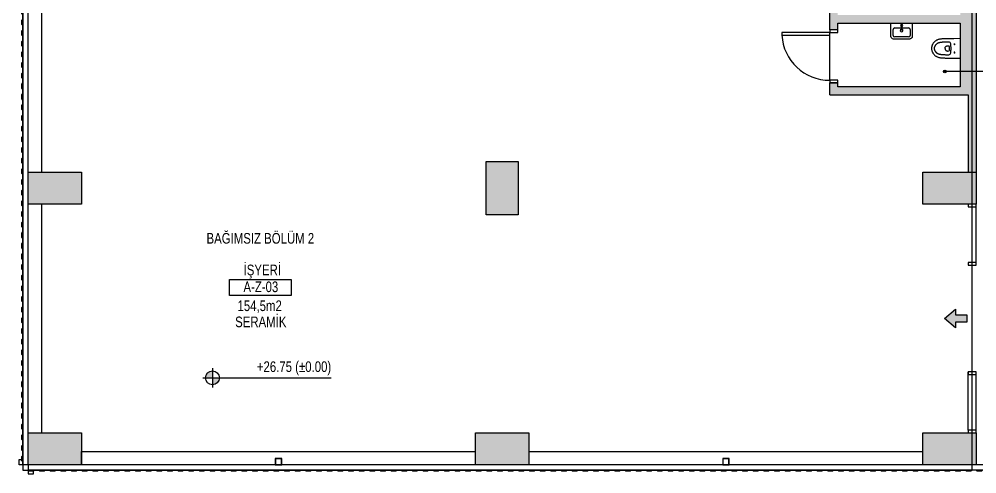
# Model space of a CAD drawing. Header units: centimetres. Extents: x 26200 to 113000, y -600 to 9300.
# Drawn here: x 50822 to 52621, y 1502 to 2356 of the extents above; entities that cross this region are included whole.
import ezdxf
from ezdxf.enums import TextEntityAlignment as Align

# ---------------------------------------------------------------- set-up
doc = ezdxf.new("R2010")
doc.units = ezdxf.units.CM
for name, color, linetype in [('A-ANNO-DIMS', 8, 'Continuous'), ('A-ANNO-IDEN', 8, 'Continuous'), ('A-ANNO-TEXT', 8, 'Continuous'), ('A-AREA', 8, 'Continuous'), ('A-DOOR', 8, 'Continuous'), ('A-ELEV-01', 8, 'Continuous'), ('A-ELEV-03', 8, 'Continuous'), ('A-FLOR-FIXT', 8, 'Continuous'), ('A-GLAZ-FRME', 8, 'Continuous'), ('A-GLAZ-FULL', 8, 'Continuous'), ('A-GLAZ-SILL', 8, 'Continuous'), ('A-WALL', 8, 'Continuous'), ('A-WALL-HTCH', 8, 'Continuous'), ('A-WALL-SNWPNL', 8, 'Continuous'), ('A-WALL-STEL', 8, 'Continuous'), ('S-CONC', 5, 'Continuous'), ('S-HTCH', 8, 'Continuous'), ('S-STEL', 3, 'Continuous')]:
    doc.layers.add(name, color=color, linetype=linetype)
doc.styles.add('Fields_100', font='act_simplex.shx', dxfattribs={"width": 0.8, "height": 20})

# ---------------------------------------------------------------- blocks, each defined once
blk = doc.blocks.new('Mahal kutusu_100')
at = {"color": 0}
blk.add_lwpolyline([(-58, 30), (58, 30), (58, 0), (-58, 0)], close=True, dxfattribs=at)
at = {"color": 0, "style": 'Fields_100', "width": 0.8}
for tag, p in [('MAHAL', (3.6, 37.9)), ('KOD', (0.9, 6.2)), ('ALAN', (-1.3, -29.4)), ('KAPLAMA', (0.8, -59.7))]:
    blk.add_attdef(tag, text='', height=20, dxfattribs=at).set_placement(p, align=Align.CENTER)
blk = doc.blocks.new('KLOZET')
at = {"linetype": 'Continuous'}
for p, q in [((-17.6, 35.7), (-17.5, 36.9)), ((-17.5, 36.9), (-17.3, 38.1)), ((-17.3, 38.1), (-17.1, 39.2)), ((-17.1, 39.2), (-16.8, 40.3)), ((-16.8, 40.3), (-16.5, 41.3)), ((-16.5, 41.3), (-16.1, 42.4)), ((-16.1, 42.4), (-15.7, 43.3)), ((-15.7, 43.3), (-15.3, 44.3)), ((-15.3, 44.3), (-14.8, 45.2)), ((-14.8, 45.2), (-14.3, 46)), ((-14.3, 46), (-13.7, 46.8)), ((-13.7, 46.8), (-13.1, 47.6)), ((-13.1, 47.6), (-12.4, 48.3)), ((-12.4, 48.3), (-11.7, 49)), ((-11.7, 36.7), (-11.8, 36.2)), ((-11.8, 36.2), (-11.8, 35.7)), ((-11.7, 49), (-11, 49.6)), ((-11.6, 37.3), (-11.7, 36.7)), ((-11.5, 37.7), (-11.6, 37.3)), ((-11.4, 38.2), (-11.5, 37.7)), ((-11.3, 38.6), (-11.4, 38.2)), ((-11.2, 39), (-11.3, 38.6)), ((-11.1, 39.4), (-11.2, 39)), ((-11, 39.8), (-11.1, 39.4)), ((-11, 49.6), (-10.3, 50.2)), ((-10.9, 40.2), (-11, 39.8)), ((-10.8, 40.5), (-10.9, 40.2)), ((-10.6, 40.8), (-10.8, 40.5)), ((-10.5, 41.1), (-10.6, 40.8)), ((-10.4, 41.4), (-10.5, 41.1)), ((-10.2, 41.7), (-10.4, 41.4)), ((-10.3, 50.2), (-9.6, 50.7)), ((-10.1, 42), (-10.2, 41.7)), ((-9.9, 42.2), (-10.1, 42)), ((-9.8, 42.5), (-9.9, 42.2)), ((-9.6, 42.7), (-9.8, 42.5)), ((-9.6, 50.7), (-8.8, 51.2)), ((-9.4, 43), (-9.6, 42.7)), ((-9.3, 43.2), (-9.4, 43)), ((-9.1, 43.5), (-9.3, 43.2)), ((-8.9, 43.7), (-9.1, 43.5)), ((-8.7, 44), (-8.9, 43.7)), ((-8.8, 51.2), (-8, 51.7)), ((-8.5, 44.2), (-8.7, 44)), ((-8.2, 44.4), (-8.5, 44.2)), ((-8, 44.7), (-8.2, 44.4)), ((-8, 51.7), (-7.2, 52.1)), ((-7.8, 44.9), (-8, 44.7)), ((-7.5, 45.1), (-7.8, 44.9)), ((-7.3, 45.3), (-7.5, 45.1)), ((-7, 45.5), (-7.3, 45.3)), ((-7.2, 52.1), (-6.4, 52.5)), ((-6.7, 45.8), (-7, 45.5)), ((-6.4, 46), (-6.7, 45.8)), ((-6.4, 52.5), (-5.6, 52.8)), ((-6.1, 46.2), (-6.4, 46)), ((-5.8, 46.4), (-6.1, 46.2)), ((-5.5, 46.5), (-5.8, 46.4)), ((-5.6, 52.8), (-4.8, 53.1)), ((-5.2, 46.7), (-5.5, 46.5)), ((-4.9, 46.9), (-5.2, 46.7)), ((-4.6, 47.1), (-4.9, 46.9)), ((-4.8, 53.1), (-4, 53.3)), ((-4.2, 47.2), (-4.6, 47.1)), ((-3.9, 47.3), (-4.2, 47.2)), ((-4, 53.3), (-3.2, 53.5)), ((-3.6, 47.5), (-3.9, 47.3)), ((-3.3, 47.6), (-3.6, 47.5)), ((-3, 47.7), (-3.3, 47.6)), ((-3.2, 53.5), (-2.3, 53.7)), ((-2.7, 47.8), (-3, 47.7)), ((-2.4, 47.9), (-2.7, 47.8)), ((-2.1, 48), (-2.4, 47.9)), ((-2.3, 53.7), (-1.5, 53.8)), ((-1.8, 48), (-2.1, 48)), ((-1.5, 48.1), (-1.8, 48)), ((-1.5, 53.8), (-0.7, 53.9)), ((-1.2, 48.1), (-1.5, 48.1)), ((-1, 48.2), (-1.2, 48.1)), ((-0.7, 48.2), (-1, 48.2)), ((-0.7, 53.9), (0, 53.9)), ((-0.5, 48.2), (-0.7, 48.2)), ((-0.2, 48.2), (-0.5, 48.2)), ((0, 48.2), (-0.2, 48.2)), ((0, 53.9), (0.7, 53.9)), ((0.5, 48.2), (0, 48.2)), ((1, 48.2), (0.5, 48.2)), ((0.7, 53.9), (1.5, 53.8)), ((1.5, 48.1), (1, 48.2)), ((1.5, 53.8), (2.3, 53.7)), ((2.1, 48), (1.5, 48.1)), ((2.6, 47.8), (2.1, 48)), ((2.3, 53.7), (3.2, 53.5)), ((3.2, 47.6), (2.6, 47.8)), ((3.2, 53.5), (4, 53.3)), ((3.7, 47.4), (3.2, 47.6)), ((4.3, 47.2), (3.7, 47.4)), ((4, 53.3), (4.8, 53.1)), ((4.9, 46.9), (4.3, 47.2)), ((4.8, 53.1), (5.6, 52.8)), ((5.4, 46.6), (4.9, 46.9)), ((6, 46.3), (5.4, 46.6)), ((5.6, 52.8), (6.4, 52.5)), ((6.5, 45.9), (6, 46.3)), ((6.4, 52.5), (7.2, 52.1)), ((7, 45.5), (6.5, 45.9)), ((7.5, 45.1), (7, 45.5)), ((7.2, 52.1), (8, 51.7)), ((8, 44.7), (7.5, 45.1)), ((8, 51.7), (8.8, 51.2)), ((8.4, 44.2), (8, 44.7)), ((8.9, 43.7), (8.4, 44.2)), ((8.8, 51.2), (9.6, 50.7)), ((9.3, 43.2), (8.9, 43.7)), ((9.6, 42.7), (9.3, 43.2)), ((9.6, 50.7), (10.3, 50.2)), ((10, 42.1), (9.6, 42.7)), ((10.3, 41.6), (10, 42.1)), ((10.3, 50.2), (11, 49.6)), ((10.6, 40.9), (10.3, 41.6)), ((10.8, 40.3), (10.6, 40.9)), ((11.1, 39.6), (10.8, 40.3)), ((11, 49.6), (11.7, 49)), ((11.3, 38.9), (11.1, 39.6)), ((11.4, 38.2), (11.3, 38.9)), ((11.6, 37.4), (11.4, 38.2)), ((11.7, 36.6), (11.6, 37.4)), ((11.7, 49), (12.4, 48.3)), ((11.8, 35.7), (11.7, 36.6)), ((12.4, 48.3), (13.1, 47.6)), ((13.1, 47.6), (13.7, 46.8)), ((13.7, 46.8), (14.3, 46)), ((14.3, 46), (14.8, 45.2)), ((14.8, 45.2), (15.3, 44.3)), ((15.3, 44.3), (15.7, 43.3)), ((15.7, 43.3), (16.1, 42.4)), ((16.1, 42.4), (16.5, 41.3)), ((16.5, 41.3), (16.8, 40.3)), ((16.8, 40.3), (17.1, 39.2)), ((17.1, 39.2), (17.3, 38.1)), ((17.3, 38.1), (17.5, 36.9)), ((17.5, 36.9), (17.6, 35.7)), ((-18.2, 23.7), (-18.1, 25.2)), ((-18.2, 22.2), (-18.2, 23.7)), ((-18.2, 20.6), (-18.2, 22.2)), ((-18.2, 17.4), (-18.2, 20.6)), ((-18.1, 28), (-18, 29.4)), ((-18.1, 26.6), (-18.1, 28)), ((-18.1, 25.2), (-18.1, 26.6)), ((-18, 30.7), (-17.9, 32)), ((-18, 29.4), (-18, 30.7)), ((-17.9, 32), (-17.8, 33.3)), ((-17.8, 33.3), (-17.7, 34.5)), ((-17.7, 34.5), (-17.6, 35.7)), ((-12.3, 27.9), (-12.4, 27)), ((-12.4, 27), (-12.4, 26.1)), ((-12.4, 26.1), (-12.4, 25.2)), ((-12.4, 25.2), (-12.4, 24.2)), ((-12.4, 24.2), (-12.4, 23.2)), ((-12.4, 23.2), (-12.4, 22.2)), ((-12.2, 31.1), (-12.3, 30.4)), ((-12.3, 30.4), (-12.3, 29.6)), ((-12.3, 29.6), (-12.3, 28.8)), ((-12.3, 28.8), (-12.3, 27.9)), ((-12.1, 32.6), (-12.2, 31.9)), ((-12.2, 31.9), (-12.2, 31.1)), ((-12, 33.9), (-12.1, 33.2)), ((-12.1, 33.2), (-12.1, 32.6)), ((-11.9, 35.1), (-12, 34.5)), ((-12, 34.5), (-12, 33.9)), ((-11.8, 35.7), (-11.9, 35.1)), ((-9.2, 18.4), (-8.2, 18.3)), ((-8.2, 18.3), (-7.1, 18.2)), ((-7.1, 18.2), (-6.1, 18.1)), ((-6.1, 18.1), (-5.1, 18)), ((-5.1, 18), (-4.1, 18)), ((-4.8, 24.3), (-4.9, 23.9)), ((-4.9, 23.9), (-4.9, 23.5)), ((-4.9, 23.5), (-4.8, 20.8)), ((-4.7, 25), (-4.8, 24.6)), ((-4.8, 24.6), (-4.8, 24.3)), ((-4.6, 25.3), (-4.7, 25)), ((-4.4, 25.6), (-4.6, 25.3)), ((-4.3, 25.9), (-4.4, 25.6)), ((-4.1, 26.2), (-4.3, 25.9)), ((-3.9, 26.5), (-4.1, 26.2)), ((-4.1, 18), (-3.1, 17.9)), ((-3.8, 26.8), (-3.9, 26.5)), ((-3.5, 27), (-3.8, 26.8)), ((-3.8, 20.8), (-2.1, 20.8)), ((-3.3, 27.2), (-3.5, 27)), ((-3.1, 27.4), (-3.3, 27.2)), ((-2.8, 27.6), (-3.1, 27.4)), ((-2.5, 27.8), (-2.8, 27.6)), ((-2.2, 28), (-2.5, 27.8)), ((-1.9, 28.1), (-2.2, 28)), ((-2.1, 20.8), (-0.4, 20.8)), ((-1.6, 28.2), (-1.9, 28.1)), ((-1.3, 28.3), (-1.6, 28.2)), ((-1, 28.4), (-1.3, 28.3)), ((-0.7, 28.5), (-1, 28.4)), ((-0.3, 28.5), (-0.7, 28.5)), ((-0.4, 20.8), (1.7, 20.8)), ((0, 28.5), (-0.3, 28.5)), ((0, 28.5), (0.3, 28.5)), ((0.3, 28.5), (0.7, 28.5)), ((0.7, 28.5), (1, 28.4)), ((1, 28.4), (1.3, 28.3)), ((1.3, 28.3), (1.6, 28.2)), ((1.6, 28.2), (1.9, 28.1)), ((1.7, 20.8), (3.4, 20.8)), ((1.9, 28.1), (2.2, 28)), ((2.2, 28), (2.5, 27.8)), ((2.5, 27.8), (2.8, 27.6)), ((2.8, 27.6), (3.1, 27.4)), ((3.1, 27.4), (3.3, 27.2)), ((3.1, 17.9), (4.1, 18)), ((3.3, 27.2), (3.5, 27)), ((3.4, 20.8), (3.8, 20.8)), ((3.5, 27), (3.8, 26.7)), ((3.8, 26.7), (4, 26.5)), ((4, 26.5), (4.1, 26.2)), ((4.1, 26.2), (4.3, 25.9)), ((4.1, 18), (5.1, 18)), ((4.3, 25.9), (4.5, 25.6)), ((4.5, 25.6), (4.6, 25.3)), ((4.6, 25.3), (4.7, 25)), ((4.7, 25), (4.8, 24.6)), ((4.8, 24.6), (4.8, 24.3)), ((4.8, 24.3), (4.9, 23.9)), ((4.9, 23.5), (4.8, 20.8)), ((4.9, 23.9), (4.9, 23.5)), ((5.1, 18), (6.1, 18.1)), ((6.1, 18.1), (7.1, 18.2)), ((7.1, 18.2), (8.2, 18.3)), ((8.2, 18.3), (9.2, 18.4)), ((11.9, 34.9), (11.8, 35.7)), ((12, 34), (11.9, 34.9)), ((12.1, 33.1), (12, 34)), ((12.2, 32.1), (12.1, 33.1)), ((12.2, 31.2), (12.2, 32.1)), ((12.3, 30.2), (12.2, 31.2)), ((12.3, 29.2), (12.3, 30.2)), ((12.3, 28.1), (12.3, 29.2)), ((12.4, 27), (12.3, 28.1)), ((12.4, 25.9), (12.4, 27)), ((12.4, 24.7), (12.4, 25.9)), ((12.4, 23.4), (12.4, 24.7)), ((12.4, 22.2), (12.4, 23.4)), ((17.6, 35.7), (17.7, 34.5)), ((17.7, 34.5), (17.8, 33.3)), ((17.8, 33.3), (17.9, 32)), ((17.9, 32), (18, 30.7)), ((18, 30.7), (18, 29.4)), ((18, 29.4), (18.1, 28)), ((18.1, 28), (18.1, 26.6)), ((18.1, 26.6), (18.1, 25.2)), ((18.1, 25.2), (18.2, 23.7)), ((18.2, 23.7), (18.2, 22.2)), ((18.2, 22.2), (18.2, 20.6)), ((18.2, 20.6), (18.2, 17.4)), ((-18.3, 0), (-18.2, 12.1)), ((-18.3, 0), (18.3, 0)), ((-18.2, 12.1), (-18.2, 17.4)), ((-3.1, 17.9), (-2, 17.9)), ((-2, 17.9), (-1, 17.9)), ((-1, 17.9), (0, 17.9)), ((0, 17.9), (1, 17.9)), ((1, 17.9), (2, 17.9)), ((2, 17.9), (3.1, 17.9)), ((18.2, 17.4), (18.2, 13.9)), ((18.2, 13.9), (18.3, 0))]:
    blk.add_line(p, q, dxfattribs=at)
at = {"lineweight": 0}
for p, q in [((-3.8, 20.8), (-4.8, 20.8)), ((3.8, 20.8), (4.8, 20.8))]:
    blk.add_line(p, q, dxfattribs=at)
at = {"ltscale": 3}
for p, q in [((-6.5, 10.9), (-9, 10.9)), ((-7.7, 12.2), (-7.7, 9.6)), ((9, 10.9), (6.5, 10.9)), ((7.7, 12.2), (7.7, 9.6))]:
    blk.add_line(p, q, dxfattribs=at)
at = {"linetype": 'Continuous'}
for centre in [(-7.7, 10.9), (7.7, 10.9)]:
    blk.add_circle(centre, 0.75, dxfattribs=at)
for centre, start, end in [((-8.7, 22.1), 179.5021, 262.9898), ((8.7, 22.1), 277.0095, 0.5028)]:
    blk.add_arc(centre, 3.72, start, end, dxfattribs=at)
blk = doc.blocks.new('KAPI_100')
at = {"layer": 'A-DOOR'}
blk.add_line((5, 15), (95, 15), dxfattribs=at)
blk.add_lwpolyline([(95, 15), (95, 105), (90, 105), (90, 15)], dxfattribs=at)
for points in [[(0, 0), (5, 0), (5, 15), (0, 15)], [(95, 0), (100, 0), (100, 15), (95, 15)]]:
    blk.add_lwpolyline(points, close=True, dxfattribs=at)
blk.add_arc((95, 15), 90, 93.1847, 180, dxfattribs=at)
blk = doc.blocks.new('*U17')
at = {"layer": 'A-WALL-SNWPNL'}
blk.add_lwpolyline([(50, 1), (42, 1), (40, -1), (32, -1), (30, 1), (22, 1), (20, -1), (12, -1), (10, 1), (2, 1), (0, -1), (-8, -1), (-10, 1), (-18, 1), (-20, -1), (-28, -1), (-30, 1), (-38, 1), (-40, -1), (-48, -1), (-50, 1)], dxfattribs=at)
blk = doc.blocks.new('*U18')
at = {"layer": 'A-WALL-STEL', "color": 0, "linetype": 'ByBlock', "lineweight": -2, "transparency": 16777216}
for p in [(0, 0), (100, 0), (200, 0), (300, 0), (400, 0), (500, 0), (600, 0), (700, 0), (800, 0), (900, 0), (1000, 0)]:
    blk.add_blockref('*U17', p, dxfattribs=at)
blk = doc.blocks.new('*U19')
at = {"layer": 'A-WALL-SNWPNL'}
blk.add_lwpolyline([(50, 1), (42, 1), (40, -1), (32, -1), (30, 1), (22, 1), (20, -1), (12, -1), (10, 1), (2, 1), (0, -1), (-8, -1), (-10, 1), (-18, 1), (-20, -1), (-28, -1), (-30, 1), (-38, 1), (-40, -1), (-48, -1), (-50, 1)], dxfattribs=at)
blk = doc.blocks.new('*U20')
at = {"layer": 'A-WALL-STEL', "color": 0, "linetype": 'ByBlock', "lineweight": -2, "transparency": 16777216}
for p in [(0, 0), (100, 0), (200, 0), (300, 0), (400, 0), (500, 0), (600, 0), (700, 0), (800, 0), (900, 0), (1000, 0), (1100, 0), (1200, 0), (1300, 0), (1400, 0), (1500, 0), (1600, 0), (1700, 0)]:
    blk.add_blockref('*U19', p, dxfattribs=at)

msp = doc.modelspace()

# ---------------------------------------------------------------- hatches: boundary and pattern name
at = {"layer": 'A-ANNO-DIMS'}
h = msp.add_hatch(color=256, dxfattribs=at)
h.paths.add_polyline_path([(51185.4, 1695, 0.414214), (51172.4, 1682), (51185.4, 1682)])
h.paths.add_polyline_path([(51198.4, 1682), (51185.4, 1682), (51185.4, 1669, 0.414214)])
at = {"layer": 'A-ANNO-IDEN'}
h = msp.add_hatch(color=256, dxfattribs=at)
h.dxf.hatch_style = 1
edge = h.paths.add_edge_path()
edge.add_arc((52560.6, 2257.8), 2.5, 180, 540)
at = {"layer": 'A-ANNO-TEXT'}
h = msp.add_hatch(color=256, dxfattribs=at)
h.dxf.hatch_style = 1
h.paths.add_polyline_path([(52559.7, 1793.6), (52580.8, 1811.3), (52580.8, 1800.3), (52602, 1800.3), (52602, 1786.9), (52580.8, 1786.9), (52580.8, 1775.9)])
at = {"layer": 'A-WALL-HTCH'}
h = msp.add_hatch(dxfattribs=at)
h.set_pattern_fill('DASH', color=256)
h.set_pattern_definition([(0, (47244.2896, 54356.0323), (3.175, 3.175), [3.175, -3.175])])
h.paths.add_polyline_path([(52619.5, 2483.6), (52589.5, 2483.6), (52589.5, 2363.6), (52359.5, 2363.6), (52359.5, 2371.1), (52344.5, 2371.1), (52344.5, 2336.1), (52359.5, 2336.1), (52359.5, 2348.6), (52589.5, 2348.6), (52589.5, 2228.6), (52359.5, 2228.6), (52359.5, 2236.1), (52344.5, 2236.1), (52344.5, 2213.6), (52604.5, 2213.6), (52604.5, 2063.6), (52619.5, 2063.6), (52619.5, 2218.6)])
at = {"layer": 'S-HTCH'}
h = msp.add_hatch(dxfattribs=at)
h.set_pattern_fill('ANSI33', color=256)
h.set_pattern_definition([(45, (47244.2896, 5721.5606), (-4.490128, 4.490128), []), (45, (47248.78, 5721.5606), (-4.490128, 4.490128), [3.175, -1.5875])])
h.paths.add_polyline_path([(51759.5, 2938.6), (51699.5, 2938.6), (51699.5, 3038.6), (51759.5, 3038.6)])
h.paths.add_polyline_path([(50839.5, 2958.6), (50839.5, 3018.6), (50939.5, 3018.6), (50939.5, 2958.6)])
h.paths.add_polyline_path([(52519.5, 2958.6), (52519.5, 3018.6), (52619.5, 3018.6), (52619.5, 2958.6)])
h.paths.add_polyline_path([(51759.5, 1988.6), (51699.5, 1988.6), (51699.5, 2088.6), (51759.5, 2088.6)])
h.paths.add_polyline_path([(51759.5, 2463.6), (51699.5, 2463.6), (51699.5, 2563.6), (51759.5, 2563.6)])
h.paths.add_polyline_path([(51759.5, 3888.6), (51699.5, 3888.6), (51699.5, 3988.6), (51759.5, 3988.6)])
h.paths.add_polyline_path([(51759.5, 4363.6), (51699.5, 4363.6), (51699.5, 4463.6), (51759.5, 4463.6)])
h.paths.add_polyline_path([(51759.5, 4838.6), (51699.5, 4838.6), (51699.5, 4938.6), (51759.5, 4938.6)])
h.paths.add_polyline_path([(51759.5, 5788.6), (51699.5, 5788.6), (51699.5, 5888.6), (51759.5, 5888.6)])
h.paths.add_polyline_path([(51759.5, 6263.6), (51699.5, 6263.6), (51699.5, 6363.6), (51759.5, 6363.6)])
h.paths.add_polyline_path([(51759.5, 6738.6), (51699.5, 6738.6), (51699.5, 6838.6), (51759.5, 6838.6)])
h.paths.add_polyline_path([(50839.5, 1518.6), (50839.5, 1578.6), (50939.5, 1578.6), (50939.5, 1518.6)])
h.paths.add_polyline_path([(51679.5, 1518.6), (51679.5, 1578.6), (51779.5, 1578.6), (51779.5, 1518.6)])
h.paths.add_polyline_path([(52519.5, 1518.6), (52519.5, 1578.6), (52619.5, 1578.6), (52619.5, 1518.6)])
h.paths.add_polyline_path([(50839.5, 2008.6), (50839.5, 2068.6), (50939.5, 2068.6), (50939.5, 2008.6)])
h.paths.add_polyline_path([(52519.5, 2008.6), (52519.5, 2068.6), (52619.5, 2068.6), (52619.5, 2008.6)])
h.paths.add_polyline_path([(50839.5, 2483.6), (50839.5, 2543.6), (50939.5, 2543.6), (50939.5, 2483.6)])
h.paths.add_polyline_path([(52519.5, 2483.6), (52519.5, 2543.6), (52619.5, 2543.6), (52619.5, 2483.6)])
h.paths.add_polyline_path([(50839.5, 3433.6), (50839.5, 3493.6), (50939.5, 3493.6), (50939.5, 3433.6)])
h.paths.add_polyline_path([(51679.5, 3433.6), (51679.5, 3493.6), (51779.5, 3493.6), (51779.5, 3433.6)])
h.paths.add_polyline_path([(52519.5, 3433.6), (52519.5, 3493.6), (52619.5, 3493.6), (52619.5, 3433.6)])
h.paths.add_polyline_path([(50839.5, 3908.6), (50839.5, 3968.6), (50939.5, 3968.6), (50939.5, 3908.6)])
h.paths.add_polyline_path([(52519.5, 3908.6), (52519.5, 3968.6), (52619.5, 3968.6), (52619.5, 3908.6)])
h.paths.add_polyline_path([(50839.5, 4383.6), (50839.5, 4443.6), (50939.5, 4443.6), (50939.5, 4383.6)])
h.paths.add_polyline_path([(52519.5, 4383.6), (52519.5, 4443.6), (52619.5, 4443.6), (52619.5, 4383.6)])
h.paths.add_polyline_path([(50839.5, 4858.6), (50839.5, 4918.6), (50939.5, 4918.6), (50939.5, 4858.6)])
h.paths.add_polyline_path([(52519.5, 4858.6), (52519.5, 4918.6), (52619.5, 4918.6), (52619.5, 4858.6)])
h.paths.add_polyline_path([(50839.5, 5333.6), (50839.5, 5393.6), (50939.5, 5393.6), (50939.5, 5333.6)])
h.paths.add_polyline_path([(51679.5, 5333.6), (51679.5, 5393.6), (51779.5, 5393.6), (51779.5, 5333.6)])
h.paths.add_polyline_path([(52519.5, 5333.6), (52519.5, 5393.6), (52619.5, 5393.6), (52619.5, 5333.6)])
h.paths.add_polyline_path([(50839.5, 5808.6), (50839.5, 5868.6), (50939.5, 5868.6), (50939.5, 5808.6)])
h.paths.add_polyline_path([(52519.5, 5808.6), (52519.5, 5868.6), (52619.5, 5868.6), (52619.5, 5808.6)])
h.paths.add_polyline_path([(50839.5, 6283.6), (50839.5, 6343.6), (50939.5, 6343.6), (50939.5, 6283.6)])
h.paths.add_polyline_path([(52519.5, 6283.6), (52519.5, 6343.6), (52619.5, 6343.6), (52619.5, 6283.6)])
h.paths.add_polyline_path([(50839.5, 6758.6), (50839.5, 6818.6), (50939.5, 6818.6), (50939.5, 6758.6)])
h.paths.add_polyline_path([(52519.5, 6758.6), (52519.5, 6818.6), (52619.5, 6818.6), (52619.5, 6758.6)])
h.paths.add_polyline_path([(50839.5, 7248.6), (50839.5, 7308.6), (50939.5, 7308.6), (50939.5, 7248.6)])
h.paths.add_polyline_path([(51679.5, 7248.6), (51679.5, 7308.6), (51779.5, 7308.6), (51779.5, 7248.6)])
h.paths.add_polyline_path([(52519.5, 7248.6), (52519.5, 7308.6), (52619.5, 7308.6), (52619.5, 7248.6)])

# ---------------------------------------------------------------- linework, layer by layer
at = {"layer": 'A-ANNO-DIMS'}
for p, q in [((51185.4, 1700), (51185.4, 1664)), ((51167.4, 1682), (51408.4, 1682))]:
    msp.add_line(p, q, dxfattribs=at)
msp.add_circle((51185.4, 1682), 13, dxfattribs=at)
at = {"layer": 'A-ANNO-IDEN'}
msp.add_lwpolyline([(52711.9, 2257.8), (52563.1, 2257.8)], dxfattribs=at)
msp.add_circle((52560.6, 2257.8), 2.5, dxfattribs=at)
at = {"layer": 'A-ANNO-TEXT'}
msp.add_lwpolyline([(52559.7, 1793.6), (52580.8, 1811.3), (52580.8, 1800.3), (52602, 1800.3), (52602, 1786.9), (52580.8, 1786.9), (52580.8, 1775.9)], close=True, dxfattribs=at)
at = {"layer": 'A-AREA'}
for points in [[(52612, 1508.6), (52612, 3418.6), (70734.5, 3418.6), (70734.5, 2981.1), (63779.5, 2981.1), (63779.2, 1508.6), (63517, 1508.6), (63517, 2981.1), (58079.5, 2981.1), (58079.5, 1508.6), (56279.5, 1508.6), (56279.5, 2981.1), (52979.5, 2981.1), (52979.5, 1508.6)], [(50829.5, 1508.6), (52612, 1508.6), (52612, 2491.1), (50829.5, 2491.1)]]:
    msp.add_lwpolyline(points, close=True, dxfattribs=at)
at = {"layer": 'A-ELEV-01'}
for p, q in [((50864.5, 2483.6), (50864.5, 2068.6)), ((50864.5, 2008.6), (50864.5, 1578.6)), ((50939.5, 1518.6), (50939.5, 1543.6)), ((50939.5, 1543.6), (51679.5, 1543.6)), ((51779.5, 1543.6), (52519.5, 1543.6))]:
    msp.add_line(p, q, dxfattribs=at)
at = {"layer": 'A-ELEV-03'}
for p, q in [((50829.5, 1518.6), (50829.5, 2676.1)), ((53276, 1508.6), (50839.5, 1508.6))]:
    msp.add_line(p, q, dxfattribs=at)
at = {"layer": 'A-FLOR-FIXT'}
for p, q in [((52466.5, 2339.6), (52479, 2339.6)), ((52480, 2339.6), (52492.5, 2339.6)), ((52463.5, 2325.6), (52463.5, 2336.6)), ((52492.5, 2322.6), (52466.5, 2322.6)), ((52495.5, 2336.6), (52495.5, 2325.6))]:
    msp.add_line(p, q, dxfattribs=at)
for points in [[(52499.5, 2348.6), (52499.5, 2323.6, -0.414214), (52494.5, 2318.6), (52464.5, 2318.6, -0.414214), (52459.5, 2323.6), (52459.5, 2348.6)], [(52480, 2343.8), (52480, 2335.8, -1), (52479, 2335.8), (52479, 2343.8, -1)]]:
    msp.add_lwpolyline(points, format="xyb", close=True, dxfattribs=at)
for centre, radius, start, end in [((52466.5, 2336.6), 3, 90, 180), ((52479.5, 2343.8), 2, 284.4775, 255.5225), ((52492.5, 2336.6), 3, 0, 90), ((52466.5, 2325.6), 3, 180, 270), ((52479.5, 2334.6), 2.5, 100.0676, 76.9859), ((52492.5, 2325.6), 3, 270, 0)]:
    msp.add_arc(centre, radius, start, end, dxfattribs=at)
at = {"layer": 'A-GLAZ-FRME'}
for points in [[(52619.5, 2003.6), (52619.5, 2008.6), (52604.5, 2008.6), (52604.5, 2003.6)], [(52619.5, 1893.6), (52619.5, 1898.6), (52604.5, 1898.6), (52604.5, 1893.6)], [(52619.5, 1688.6), (52619.5, 1693.6), (52604.5, 1693.6), (52604.5, 1688.6)], [(52619.5, 1578.6), (52619.5, 1583.6), (52604.5, 1583.6), (52604.5, 1578.6)]]:
    msp.add_lwpolyline(points, close=True, dxfattribs=at)
at = {"layer": 'A-GLAZ-FULL'}
for p, q in [((52619.5, 1893.6), (52619.5, 2003.6)), ((52619.5, 1583.6), (52619.5, 1693.6))]:
    msp.add_line(p, q, dxfattribs=at)
at = {"layer": 'A-GLAZ-SILL'}
msp.add_lwpolyline([(52604.5, 1583.6), (52604.5, 1693.6)], dxfattribs=at)
at = {"layer": 'A-WALL'}
for p, q in [((52619.5, 2483.6), (52619.5, 2213.6)), ((52344.5, 2336.1), (52344.5, 2371.1)), ((52359.5, 2336.1), (52359.5, 2348.6)), ((52359.5, 2336.1), (52344.5, 2336.1)), ((52344.5, 2213.6), (52344.5, 2236.1)), ((52359.5, 2236.1), (52344.5, 2236.1)), ((52359.5, 2228.6), (52359.5, 2236.1))]:
    msp.add_line(p, q, dxfattribs=at)
for points in [[(52359.5, 2348.6), (52589.5, 2348.6), (52589.5, 2228.6), (52359.5, 2228.6)], [(52344.5, 2213.6), (52604.5, 2213.6), (52604.5, 2068.6)], [(52619.5, 2213.6), (52619.5, 2068.6)]]:
    msp.add_lwpolyline(points, dxfattribs=at)
at = {"layer": 'A-WALL-SNWPNL'}
for p, q in [((50839.5, 2068.6), (50839.5, 2483.6)), ((50839.5, 1518.6), (50839.5, 2008.6)), ((53276, 1518.6), (50839.5, 1518.6))]:
    msp.add_line(p, q, dxfattribs=at)
for points in [[(50829.5, 1518.6), (50829.5, 1524.1), (50827.5, 1526.1), (50827.5, 1534.1), (50829.5, 1536.1), (50829.5, 1544.1), (50827.5, 1546.1), (50827.5, 1554.1), (50829.5, 1556.1), (50829.5, 1564.1), (50827.5, 1566.1), (50827.5, 1574.1), (50829.5, 1576.1)], [(50839.5, 1518.6), (50822.5, 1518.6), (50822.5, 1528.6), (50827, 1528.6)], [(50839.5, 1518.6), (50829.5, 1518.6)], [(50839.5, 1518.6), (50839.5, 1501.6), (50849.5, 1501.6), (50849.5, 1506.1)]]:
    msp.add_lwpolyline(points, dxfattribs=at)
at = {"layer": 'S-CONC'}
for points in [[(51759.5, 1988.6), (51699.5, 1988.6), (51699.5, 2088.6), (51759.5, 2088.6)], [(50839.5, 2008.6), (50839.5, 2068.6), (50939.5, 2068.6), (50939.5, 2008.6)], [(52519.5, 2008.6), (52519.5, 2068.6), (52619.5, 2068.6), (52619.5, 2008.6)], [(50839.5, 1518.6), (50839.5, 1578.6), (50939.5, 1578.6), (50939.5, 1518.6)], [(51679.5, 1518.6), (51679.5, 1578.6), (51779.5, 1578.6), (51779.5, 1518.6)], [(52519.5, 1518.6), (52519.5, 1578.6), (52619.5, 1578.6), (52619.5, 1518.6)]]:
    msp.add_lwpolyline(points, close=True, dxfattribs=at)
at = {"layer": 'S-STEL', "elevation": 0}
for points in [[(51303.5, 1518.6), (51315.5, 1518.6), (51315.5, 1530.6), (51303.5, 1530.6)], [(51304, 1519.1), (51315, 1519.1), (51315, 1530.1), (51304, 1530.1)], [(52143.5, 1518.6), (52155.5, 1518.6), (52155.5, 1530.6), (52143.5, 1530.6)], [(52144, 1519.1), (52155, 1519.1), (52155, 1530.1), (52144, 1530.1)]]:
    msp.add_lwpolyline(points, close=True, dxfattribs=at)

# ---------------------------------------------------------------- block references
at = {"layer": 'A-ANNO-IDEN'}
msp.add_blockref('Mahal kutusu_100', (51275.4, 1836.9), dxfattribs=at).add_auto_attribs({'MAHAL': 'İŞYERİ', 'KOD': 'A-Z-03', 'ALAN': '154,5m2', 'KAPLAMA': 'SERAMİK'})
at = {"layer": 'A-DOOR', "rotation": 90.00000000000003}
msp.add_blockref('KAPI_100', (52359.5, 2236.1), dxfattribs=at)
at = {"layer": 'A-FLOR-FIXT', "xscale": -1, "rotation": 90}
msp.add_blockref('KLOZET', (52589.5, 2301.1), dxfattribs=at)
at = {"layer": 'A-WALL-STEL', "rotation": 270}
msp.add_blockref('*U18', (50828.5, 2626.1), dxfattribs=at)
at = {"layer": 'A-WALL-STEL'}
msp.add_blockref('*U20', (50889.5, 1507.6), dxfattribs=at)

# ---------------------------------------------------------------- texts
at = {"layer": 'A-ANNO-TEXT', "char_height": 20, "style": 'Fields_100'}
for s, insert, attachment_point in [('BAĞIMSIZ BÖLÜM 2', (51275.4, 1954.2), 2), ('+26.75 (%%P0.00)', (51408.4, 1687), 9)]:
    msp.add_mtext_dynamic_manual_height_columns(s, width=436.665, gutter_width=100, heights=[0], dxfattribs=dict(at, insert=insert, attachment_point=attachment_point))

doc.saveas('drawing.dxf')
